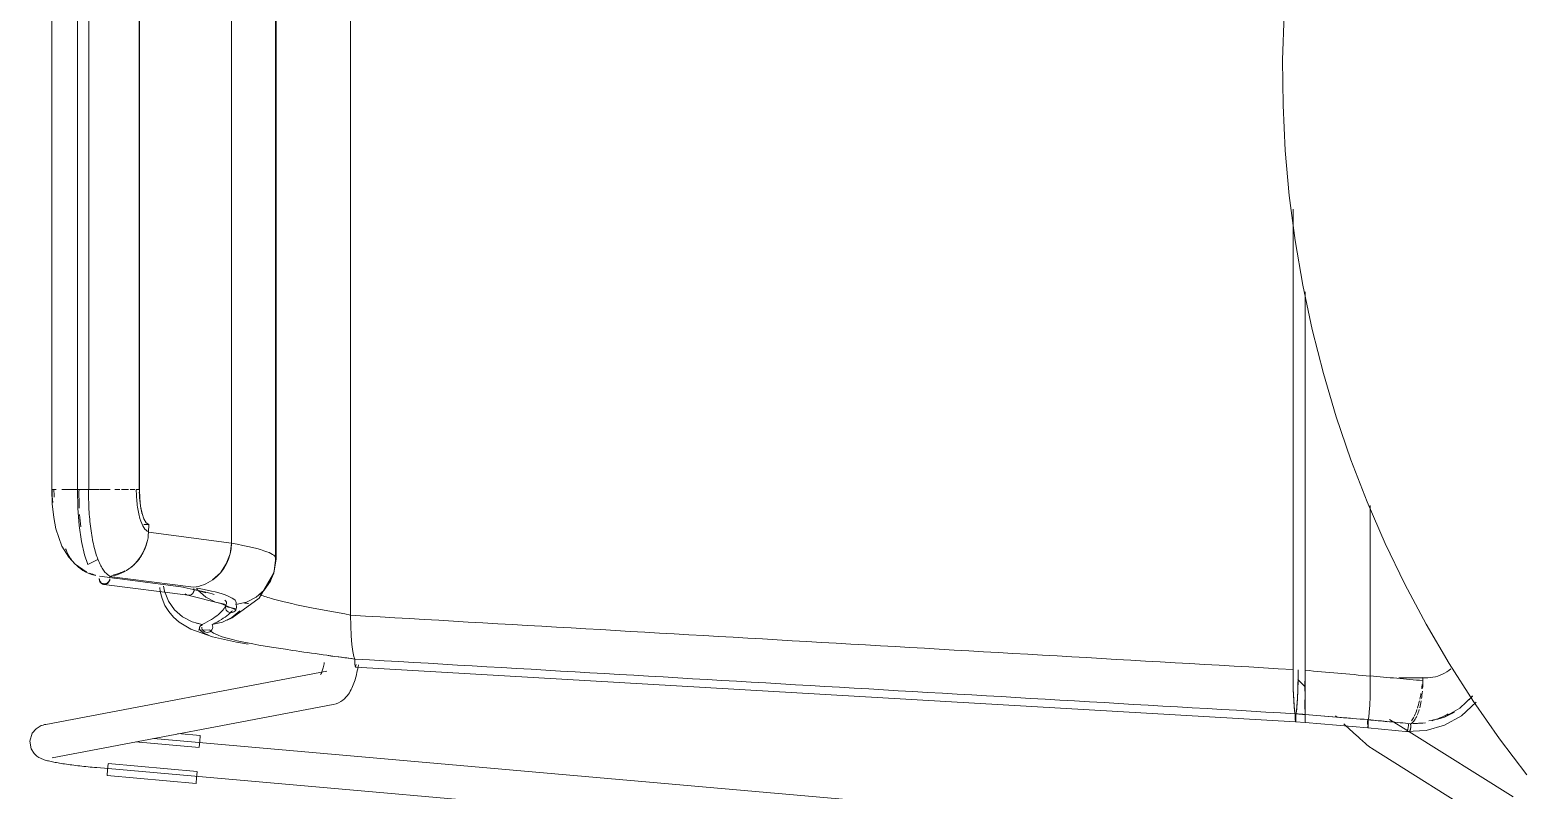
# Model space of a CAD drawing. Header units: millimetres. Extents: x 155927 to 326028, y -36033 to 97293.
# Drawn here: x 227216 to 227744, y 23552 to 23820 of the extents above; entities that cross this region are included whole.
import ezdxf

# ---------------------------------------------------------------- set-up
doc = ezdxf.new("R2010")
doc.units = ezdxf.units.MM
doc.header["$MEASUREMENT"] = 0
doc.layers.add('I-FURN', color=8, linetype='CONTINUOUS', lineweight=9)

msp = doc.modelspace()

# ---------------------------------------------------------------- linework, layer by layer
at = {"layer": 'I-FURN'}
for p, q in [((227329.23, 23996.99), (227329.23, 23613.59)), ((227329.23, 23613.59), (227329.23, 23996.99)), ((227302.72, 23977.68), (227302.72, 23632.9)), ((227302.72, 23632.9), (227302.72, 23977.68)), ((227287.13, 23971.65), (227287.13, 23638.93)), ((227287.13, 23638.93), (227287.13, 23971.65)), ((227223.76, 23952.71), (227223.76, 23657.86)), ((227232.8, 23952.71), (227232.8, 23657.86)), ((227236.76, 23657.86), (227236.76, 23952.71)), ((227254.6, 23952.71), (227254.6, 23657.86)), ((227254.66, 23657.86), (227254.66, 23952.72)), ((227302.88, 23633.43), (227302.88, 23938.23)), ((227658.78, 23825.6), (227658.29, 23809.61)), ((227658.29, 23809.61), (227658.43, 23793.61)), ((227658.43, 23793.61), (227659.22, 23777.63)), ((227659.22, 23777.63), (227660.65, 23761.69)), ((227660.65, 23761.69), (227662.71, 23745.83)), ((227661.96, 23756.93), (227661.96, 23594.34)), ((227661.96, 23594.34), (227661.96, 23756.93)), ((227662.71, 23745.83), (227665.4, 23730.06)), ((227665.4, 23730.06), (227668.72, 23714.41)), ((227666.28, 23727.71), (227666.28, 23594.07)), ((227666.28, 23594.07), (227666.28, 23727.71)), ((227668.72, 23714.41), (227672.67, 23698.9)), ((227672.67, 23698.9), (227677.23, 23683.57)), ((227677.23, 23683.57), (227682.4, 23668.43)), ((227682.4, 23668.43), (227688.18, 23653.51)), ((227223.76, 23657.86), (227223.93, 23657.86)), ((227223.76, 23657.86), (227223.87, 23652.83)), ((227225.25, 23657.86), (227223.78, 23657.86)), ((227229.86, 23657.86), (227227.28, 23657.86)), ((227230.01, 23657.86), (227233.04, 23657.86)), ((227233.04, 23657.86), (227230.03, 23657.86)), ((227236.65, 23657.86), (227232.8, 23657.86)), ((227232.8, 23657.86), (227232.89, 23651.32)), ((227232.8, 23657.86), (227232.87, 23657.86)), ((227232.87, 23657.86), (227233.06, 23657.86)), ((227233.06, 23657.86), (227233.37, 23657.86)), ((227233.37, 23657.86), (227233.76, 23657.86)), ((227233.76, 23657.86), (227234.21, 23657.86)), ((227234.21, 23657.86), (227234.7, 23657.86)), ((227234.7, 23657.86), (227235.2, 23657.86)), ((227235.2, 23657.86), (227235.67, 23657.86)), ((227235.67, 23657.86), (227236.09, 23657.86)), ((227236.09, 23657.86), (227236.42, 23657.86)), ((227236.42, 23657.86), (227236.65, 23657.86)), ((227236.73, 23657.86), (227240.54, 23657.86)), ((227240.54, 23657.86), (227236.73, 23657.86)), ((227244.29, 23657.86), (227240.74, 23657.86)), ((227247.76, 23657.86), (227245.92, 23657.86)), ((227250.75, 23657.86), (227248.28, 23657.86)), ((227253.07, 23657.86), (227251.33, 23657.86)), ((227254.77, 23654.83), (227254.66, 23657.86)), ((227223.87, 23652.83), (227224.38, 23648.01)), ((227232.89, 23651.32), (227233.38, 23645.2)), ((227255.09, 23651.98), (227254.77, 23654.83)), ((227255.6, 23649.48), (227255.09, 23651.98)), ((227688.18, 23653.51), (227694.54, 23638.83)), ((227689.24, 23592.13), (227689.24, 23652.25)), ((227689.24, 23652.25), (227689.24, 23592.13)), ((227224.38, 23648.01), (227225.17, 23643.98)), ((227256.27, 23647.5), (227255.6, 23649.48)), ((227257.06, 23646.15), (227256.27, 23647.5)), ((227257.92, 23645.51), (227257.06, 23646.15)), ((227225.17, 23643.98), (227227.29, 23637.93)), ((227233.38, 23645.2), (227234.22, 23639.58)), ((227256.25, 23645.51), (227257.92, 23645.51)), ((227257.85, 23642.79), (227257.92, 23645.51)), ((227287.13, 23638.93), (227257.85, 23642.79)), ((227227.29, 23637.93), (227229.69, 23634.05)), ((227234.22, 23639.58), (227235.32, 23634.89)), ((227286.65, 23635.16), (227287.13, 23638.93)), ((227694.54, 23638.83), (227701.49, 23624.42)), ((227229.69, 23634.05), (227231.98, 23631.57)), ((227231.98, 23631.57), (227235.88, 23628.89)), ((227235.32, 23634.89), (227236.48, 23631.43)), ((227236.48, 23631.43), (227240.02, 23633.19)), ((227283.25, 23628.5), (227285.33, 23631.62)), ((227285.33, 23631.62), (227286.65, 23635.16)), ((227302.88, 23633.44), (227302.08, 23628.4)), ((227302.72, 23632.9), (227302.25, 23629.11)), ((227302.25, 23629.11), (227302.72, 23632.9)), ((227235.88, 23628.89), (227236.07, 23628.79)), ((227240.51, 23627.25), (227270.2, 23623.41)), ((227244.04, 23626.79), (227246.48, 23626.48)), ((227244.05, 23627.23), (227273.75, 23623.39)), ((227280.51, 23626.02), (227283.25, 23628.5)), ((227302.01, 23628.25), (227296.9, 23619.59)), ((227300.88, 23625.54), (227298.71, 23622.4)), ((227298.72, 23622.4), (227300.89, 23625.54)), ((227302.08, 23628.4), (227300.71, 23625.22)), ((227302.25, 23629.11), (227300.88, 23625.54)), ((227300.89, 23625.54), (227302.25, 23629.11)), ((227242.07, 23624.41), (227271.84, 23620.56)), ((227261.84, 23623.29), (227261.99, 23621.87)), ((227261.99, 23621.87), (227262.65, 23619.36)), ((227263.51, 23622.01), (227263.14, 23623.76)), ((227263.14, 23623.75), (227263.51, 23622.01)), ((227263.51, 23622.01), (227264.91, 23618.5)), ((227275.71, 23622.15), (227269.42, 23623.53)), ((227270.78, 23621.09), (227271.17, 23620.8)), ((227271.17, 23620.8), (227271.61, 23620.61)), ((227271.61, 23620.61), (227272.08, 23620.54)), ((227271.76, 23620.57), (227283.38, 23617.6)), ((227272.08, 23620.54), (227272.54, 23620.61)), ((227272.54, 23620.61), (227272.99, 23620.8)), ((227272.99, 23620.8), (227273.37, 23621.09)), ((227273.37, 23621.09), (227273.67, 23621.48)), ((227273.67, 23621.48), (227273.86, 23621.93)), ((227273.75, 23623.39), (227274.86, 23623.56)), ((227273.86, 23621.93), (227273.94, 23622.42)), ((227273.94, 23622.42), (227273.9, 23622.92)), ((227274.78, 23622.94), (227275.24, 23622.4)), ((227275.24, 23622.4), (227278.12, 23619.89)), ((227278.15, 23621.4), (227275.71, 23622.15)), ((227278.12, 23619.89), (227281.51, 23618.14)), ((227296.9, 23619.59), (227287.36, 23612.61)), ((227295.84, 23619.9), (227292.45, 23618.14)), ((227292.45, 23618.14), (227295.84, 23619.89)), ((227298.71, 23622.4), (227295.84, 23619.9)), ((227295.84, 23619.89), (227298.72, 23622.4)), ((227701.49, 23624.42), (227709.01, 23610.3)), ((227262.65, 23619.36), (227263.68, 23616.99)), ((227263.68, 23616.99), (227265.06, 23614.8)), ((227264.91, 23618.5), (227267.08, 23615.41)), ((227265.06, 23614.8), (227266.74, 23612.82)), ((227267.08, 23615.41), (227269.91, 23612.93)), ((227281.51, 23618.14), (227285.23, 23617.25)), ((227283.38, 23617.6), (227288.7, 23615.43)), ((227284.94, 23616.57), (227288.83, 23615.73)), ((227285.03, 23616.28), (227285.07, 23616.78)), ((227285.06, 23616.77), (227285.03, 23616.28)), ((227285.11, 23615.79), (227285.03, 23616.28)), ((227285.03, 23616.28), (227285.11, 23615.79)), ((227285.23, 23617.25), (227285.06, 23616.77)), ((227285.07, 23616.78), (227285.23, 23617.25)), ((227285.31, 23615.34), (227285.11, 23615.79)), ((227285.11, 23615.79), (227285.31, 23615.33)), ((227285.63, 23614.96), (227285.31, 23615.34)), ((227285.31, 23615.33), (227285.63, 23614.95)), ((227286.03, 23614.66), (227285.63, 23614.96)), ((227285.63, 23614.95), (227286.03, 23614.66)), ((227286.49, 23614.47), (227286.03, 23614.66)), ((227286.03, 23614.66), (227286.49, 23614.47)), ((227286.98, 23614.41), (227286.49, 23614.47)), ((227286.49, 23614.47), (227286.98, 23614.4)), ((227287.47, 23614.47), (227286.98, 23614.41)), ((227286.98, 23614.4), (227287.47, 23614.47)), ((227290.12, 23615.06), (227287.28, 23612.67)), ((227287.28, 23612.66), (227290.12, 23615.06)), ((227287.93, 23614.66), (227287.47, 23614.47)), ((227287.47, 23614.47), (227287.93, 23614.66)), ((227288.33, 23614.96), (227287.93, 23614.66)), ((227287.93, 23614.66), (227288.33, 23614.95)), ((227288.65, 23615.34), (227288.33, 23614.96)), ((227288.33, 23614.95), (227288.65, 23615.33)), ((227288.85, 23615.79), (227288.65, 23615.34)), ((227288.65, 23615.33), (227288.85, 23615.79)), ((227288.73, 23617.25), (227292.45, 23618.14)), ((227288.73, 23617.25), (227288.89, 23616.78)), ((227288.9, 23616.77), (227288.73, 23617.25)), ((227288.93, 23616.28), (227288.85, 23615.79)), ((227288.85, 23615.79), (227288.93, 23616.28)), ((227288.89, 23616.78), (227288.93, 23616.28)), ((227288.93, 23616.28), (227288.9, 23616.77)), ((227266.74, 23612.82), (227268.7, 23611.08)), ((227268.7, 23611.08), (227272.82, 23608.58)), ((227269.91, 23612.93), (227273.23, 23611.19)), ((227273.23, 23611.19), (227276.86, 23610.29)), ((227276.86, 23610.29), (227274.81, 23610.69)), ((227275.93, 23609.38), (227275.61, 23608.21)), ((227276.73, 23608.83), (227276.65, 23609.32)), ((227276.65, 23609.32), (227276.72, 23608.82)), ((227276.69, 23609.82), (227276.86, 23610.29)), ((227276.86, 23610.29), (227276.69, 23609.82)), ((227283.96, 23611.03), (227280.34, 23610.24)), ((227280.34, 23610.24), (227283.96, 23611.02)), ((227280.34, 23610.24), (227280.49, 23609.76)), ((227280.5, 23609.76), (227280.34, 23610.24)), ((227280.52, 23609.26), (227280.43, 23608.77)), ((227280.43, 23608.77), (227280.53, 23609.26)), ((227280.49, 23609.76), (227280.52, 23609.26)), ((227280.53, 23609.26), (227280.5, 23609.76)), ((227287.28, 23612.67), (227283.96, 23611.03)), ((227283.96, 23611.02), (227287.28, 23612.66)), ((227287.36, 23612.61), (227285.61, 23611.72)), ((227329.23, 23613.59), (227329.28, 23609.82)), ((227329.28, 23609.82), (227329.23, 23613.51)), ((227329.28, 23609.82), (227329.44, 23606.29)), ((227329.44, 23606.28), (227329.29, 23609.76)), ((227709.01, 23610.3), (227717.09, 23596.49)), ((227272.82, 23608.58), (227280.44, 23605.91)), ((227275.61, 23608.21), (227279.46, 23608.41)), ((227276.72, 23608.82), (227276.92, 23608.37)), ((227276.92, 23608.37), (227276.73, 23608.83)), ((227277.23, 23607.98), (227276.92, 23608.37)), ((227276.92, 23608.37), (227277.23, 23607.98)), ((227277.62, 23607.68), (227277.23, 23607.98)), ((227277.23, 23607.98), (227277.62, 23607.68)), ((227278.08, 23607.49), (227277.62, 23607.68)), ((227277.62, 23607.68), (227278.08, 23607.48)), ((227278.56, 23607.41), (227278.08, 23607.49)), ((227278.08, 23607.48), (227278.56, 23607.41)), ((227279.05, 23607.47), (227278.56, 23607.41)), ((227278.56, 23607.41), (227279.05, 23607.47)), ((227279.51, 23607.66), (227279.05, 23607.47)), ((227279.05, 23607.47), (227279.51, 23607.65)), ((227279.91, 23607.94), (227279.51, 23607.66)), ((227279.51, 23607.65), (227279.91, 23607.94)), ((227280.23, 23608.32), (227279.91, 23607.94)), ((227279.91, 23607.94), (227280.23, 23608.32)), ((227280.43, 23608.77), (227280.23, 23608.32)), ((227280.23, 23608.32), (227280.43, 23608.77)), ((227280.44, 23605.91), (227288.96, 23604.02)), ((227288.96, 23604.02), (227293.03, 23603.28)), ((227329.44, 23606.29), (227329.68, 23603.18)), ((227329.68, 23603.18), (227329.44, 23606.24)), ((227329.68, 23603.18), (227329.99, 23600.69)), ((227329.99, 23600.69), (227329.68, 23603.15)), ((227329.99, 23600.69), (227330.35, 23598.94)), ((227330.36, 23598.94), (227329.99, 23600.68)), ((227330.35, 23598.94), (227330.75, 23598.04)), ((227330.75, 23598.04), (227330.36, 23598.94)), ((227320.86, 23593.77), (227221.57, 23574.96)), ((227318.81, 23592.89), (227318.9, 23593.08)), ((227318.9, 23593.08), (227319, 23593.31)), ((227319, 23593.31), (227319.1, 23593.58)), ((227319.1, 23593.58), (227319.2, 23593.89)), ((227319.2, 23593.89), (227319.31, 23594.22)), ((227319.31, 23594.22), (227319.42, 23594.59)), ((227319.42, 23594.59), (227319.53, 23594.98)), ((227319.53, 23594.98), (227319.63, 23595.4)), ((227319.63, 23595.4), (227319.74, 23595.85)), ((227319.74, 23595.85), (227319.84, 23596.32)), ((227319.84, 23596.32), (227319.93, 23596.81)), ((227330.74, 23597.57), (227330.73, 23597.07)), ((227330.73, 23597.07), (227330.74, 23597.57)), ((227330.73, 23597.07), (227330.74, 23596.58)), ((227330.74, 23596.58), (227330.73, 23597.07)), ((227330.75, 23598.04), (227330.74, 23597.57)), ((227330.74, 23597.57), (227330.75, 23598.04)), ((227330.74, 23596.58), (227330.76, 23596.12)), ((227330.76, 23596.12), (227330.74, 23596.58)), ((227330.76, 23596.12), (227330.8, 23595.74)), ((227330.8, 23595.73), (227330.76, 23596.12)), ((227330.8, 23595.74), (227330.84, 23595.44)), ((227330.84, 23595.44), (227330.8, 23595.73)), ((227330.94, 23595.18), (227331, 23595.24)), ((227331, 23595.23), (227330.94, 23595.17)), ((227662.85, 23575.88), (227330.94, 23595.17)), ((227331.05, 23595.42), (227331.09, 23595.71)), ((227331.09, 23595.71), (227331.05, 23595.42)), ((227331.09, 23595.71), (227331.13, 23596.09)), ((227331.13, 23596.09), (227331.09, 23595.71)), ((227331.3, 23592.58), (227331.45, 23593.23)), ((227331.45, 23593.23), (227331.59, 23593.9)), ((227331.59, 23593.9), (227331.73, 23594.58)), ((227331.73, 23594.58), (227331.85, 23595.28)), ((227331.85, 23595.28), (227331.97, 23595.98)), ((227661.96, 23594.34), (227661.99, 23590.55)), ((227663.72, 23590.55), (227663.75, 23594.23)), ((227666.28, 23594.07), (227666.27, 23590.29)), ((227666.27, 23590.29), (227666.28, 23594.07)), ((227717.09, 23596.49), (227725.71, 23583.01)), ((227318.63, 23592.55), (227318.65, 23592.58)), ((227318.65, 23592.58), (227318.69, 23592.65)), ((227318.69, 23592.65), (227318.74, 23592.74)), ((227318.74, 23592.74), (227318.81, 23592.89)), ((227329.67, 23587.78), (227329.92, 23588.34)), ((227329.92, 23588.34), (227330.16, 23588.91)), ((227330.16, 23588.91), (227330.38, 23589.49)), ((227330.38, 23589.49), (227330.58, 23590.08)), ((227330.58, 23590.08), (227330.78, 23590.69)), ((227330.78, 23590.69), (227330.96, 23591.31)), ((227330.96, 23591.31), (227331.13, 23591.94)), ((227331.13, 23591.94), (227331.3, 23592.58)), ((227661.99, 23590.55), (227662.06, 23586.99)), ((227663.6, 23590.85), (227666.27, 23588.28)), ((227663.64, 23586.99), (227663.72, 23590.55)), ((227666.16, 23586.73), (227666.15, 23590.28)), ((227666.15, 23590.28), (227666.16, 23586.72)), ((227666.27, 23590.29), (227666.27, 23586.72)), ((227666.27, 23586.72), (227666.27, 23590.29)), ((227689.21, 23588.27), (227689.14, 23584.83)), ((227689.14, 23584.84), (227689.22, 23588.27)), ((227689.22, 23588.37), (227689.24, 23592.13)), ((227689.24, 23592.01), (227689.22, 23588.37)), ((227699.28, 23591.42), (227709.04, 23591.42)), ((227707.79, 23591.48), (227707.79, 23590.43)), ((227324.08, 23582.24), (227324.98, 23582.6)), ((227324.98, 23582.6), (227325.77, 23583.04)), ((227325.77, 23583.04), (227326.46, 23583.52)), ((227326.46, 23583.52), (227327.05, 23584.03)), ((227327.05, 23584.03), (227327.57, 23584.56)), ((227327.57, 23584.56), (227328.03, 23585.08)), ((227328.03, 23585.08), (227328.43, 23585.62)), ((227328.43, 23585.62), (227328.79, 23586.15)), ((227328.79, 23586.15), (227329.11, 23586.69)), ((227329.11, 23586.69), (227329.4, 23587.23)), ((227329.4, 23587.23), (227329.67, 23587.78)), ((227662.06, 23586.99), (227662.19, 23583.86)), ((227662.19, 23583.86), (227662.35, 23581.36)), ((227663.35, 23581.38), (227663.52, 23583.88)), ((227663.52, 23583.88), (227663.64, 23586.99)), ((227666.18, 23581.1), (227666.16, 23583.6)), ((227666.16, 23583.6), (227666.18, 23581.1)), ((227666.26, 23583.58), (227666.25, 23581.09)), ((227666.25, 23581.08), (227666.26, 23583.58)), ((227666.27, 23586.72), (227666.26, 23583.59)), ((227666.26, 23583.58), (227666.27, 23586.72)), ((227689.03, 23581.74), (227689.14, 23584.84)), ((227689.14, 23584.77), (227689.03, 23581.73)), ((227720.87, 23580.71), (227725.34, 23584.98)), ((227721.45, 23578.03), (227726.6, 23582.78)), ((227725.71, 23583.01), (227734.86, 23569.89)), ((227223.81, 23563.17), (227323.1, 23581.98)), ((227323.1, 23581.98), (227324.08, 23582.24)), ((227662.35, 23581.36), (227662.54, 23579.61)), ((227662.54, 23579.61), (227662.75, 23578.72)), ((227662.75, 23578.72), (227662.74, 23578.25)), ((227662.74, 23578.25), (227662.74, 23577.75)), ((227662.74, 23577.75), (227662.75, 23577.26)), ((227662.75, 23577.26), (227662.76, 23576.81)), ((227662.95, 23578.73), (227663.16, 23579.63)), ((227662.96, 23578.26), (227662.95, 23578.73)), ((227662.95, 23576.82), (227662.96, 23577.27)), ((227662.96, 23577.76), (227662.96, 23578.26)), ((227662.96, 23577.27), (227662.96, 23577.76)), ((227663.16, 23579.63), (227663.35, 23581.38)), ((227666.19, 23579.35), (227666.18, 23581.1)), ((227666.18, 23581.1), (227666.19, 23579.35)), ((227666.2, 23577.99), (227666.2, 23578.46)), ((227666.2, 23578.45), (227666.2, 23577.98)), ((227666.2, 23577.49), (227666.2, 23577.99)), ((227666.2, 23577.98), (227666.2, 23577.49)), ((227666.2, 23577), (227666.2, 23577.49)), ((227666.2, 23577.49), (227666.2, 23577)), ((227666.23, 23579.34), (227666.22, 23578.45)), ((227666.22, 23578.45), (227666.23, 23579.33)), ((227666.22, 23578.45), (227666.22, 23577.98)), ((227666.22, 23577.98), (227666.22, 23578.45)), ((227666.22, 23577.98), (227666.22, 23577.48)), ((227666.22, 23577.48), (227666.22, 23577.98)), ((227666.22, 23577.48), (227666.22, 23576.99)), ((227666.22, 23576.99), (227666.22, 23577.48)), ((227666.25, 23581.08), (227666.23, 23579.34)), ((227666.23, 23579.33), (227666.25, 23581.08)), ((227677.46, 23577.51), (227676.95, 23578)), ((227688.7, 23577.52), (227688.5, 23576.64)), ((227688.51, 23576.63), (227688.7, 23577.52)), ((227688.7, 23577.52), (227688.88, 23579.26)), ((227688.88, 23579.24), (227688.7, 23577.52)), ((227688.88, 23579.26), (227689.03, 23581.74)), ((227689.03, 23581.7), (227688.88, 23579.26)), ((227715.04, 23577.35), (227720.87, 23580.71)), ((227715.44, 23574.64), (227721.45, 23578.03)), ((227216.81, 23571.82), (227218.14, 23573.4)), ((227218.14, 23573.4), (227219.22, 23574.14)), ((227219.22, 23574.14), (227220.02, 23574.52)), ((227220.02, 23574.52), (227220.64, 23574.73)), ((227220.64, 23574.73), (227221.16, 23574.87)), ((227221.16, 23574.87), (227221.57, 23574.96)), ((227662.76, 23576.81), (227662.78, 23576.43)), ((227662.78, 23576.43), (227662.8, 23576.14)), ((227662.8, 23576.14), (227662.83, 23575.95)), ((227662.83, 23575.95), (227662.85, 23575.88)), ((227662.85, 23575.88), (227662.88, 23575.95)), ((227662.85, 23575.88), (227666.21, 23575.61)), ((227662.88, 23575.95), (227662.91, 23576.14)), ((227662.91, 23576.14), (227662.93, 23576.44)), ((227662.93, 23576.44), (227662.95, 23576.82)), ((227666.2, 23576.55), (227666.2, 23577)), ((227666.2, 23577), (227666.2, 23576.54)), ((227666.2, 23576.54), (227666.21, 23576.16)), ((227666.21, 23576.16), (227666.2, 23576.55)), ((227666.21, 23575.87), (227666.21, 23576.16)), ((227666.21, 23576.16), (227666.21, 23575.87)), ((227666.22, 23575.87), (227666.21, 23575.68)), ((227666.21, 23575.68), (227666.21, 23575.87)), ((227666.21, 23575.87), (227666.21, 23575.68)), ((227666.21, 23575.67), (227666.22, 23575.86)), ((227666.21, 23575.68), (227666.21, 23575.61)), ((227666.21, 23575.61), (227666.21, 23575.68)), ((227666.21, 23575.68), (227666.21, 23575.61)), ((227666.21, 23575.61), (227666.21, 23575.67)), ((227688.41, 23573.78), (227666.21, 23575.61)), ((227666.22, 23576.99), (227666.22, 23576.54)), ((227666.22, 23576.54), (227666.22, 23576.99)), ((227666.22, 23576.54), (227666.22, 23576.16)), ((227666.22, 23576.16), (227666.22, 23576.54)), ((227666.22, 23576.16), (227666.22, 23575.87)), ((227666.22, 23575.86), (227666.22, 23576.16)), ((227680.42, 23574.7), (227679.94, 23575.15)), ((227680.9, 23574.25), (227680.42, 23574.7)), ((227681.37, 23573.81), (227680.9, 23574.25)), ((227681.83, 23573.38), (227681.37, 23573.81)), ((227682.29, 23572.96), (227681.83, 23573.38)), ((227682.73, 23572.54), (227682.29, 23572.96)), ((227683.17, 23572.14), (227682.73, 23572.54)), ((227683.59, 23571.75), (227683.17, 23572.14)), ((227688.32, 23576.62), (227688.31, 23576.15)), ((227688.31, 23576.15), (227688.32, 23576.62)), ((227688.31, 23576.15), (227688.31, 23575.65)), ((227688.31, 23575.65), (227688.31, 23576.15)), ((227688.31, 23575.65), (227688.31, 23575.16)), ((227688.31, 23575.16), (227688.31, 23575.65)), ((227688.31, 23575.16), (227688.32, 23574.71)), ((227688.32, 23574.71), (227688.31, 23575.16)), ((227688.34, 23574.33), (227688.36, 23574.03)), ((227688.36, 23574.04), (227688.34, 23574.33)), ((227688.39, 23573.85), (227688.36, 23574.04)), ((227688.36, 23574.03), (227688.39, 23573.85)), ((227688.39, 23573.85), (227688.41, 23573.78)), ((227688.41, 23573.78), (227688.39, 23573.85)), ((227688.44, 23573.85), (227688.41, 23573.78)), ((227688.41, 23573.78), (227688.44, 23573.85)), ((227702.9, 23572.36), (227688.41, 23573.78)), ((227688.44, 23573.85), (227688.46, 23574.04)), ((227688.48, 23574.34), (227688.46, 23574.04)), ((227688.46, 23574.04), (227688.48, 23574.33)), ((227688.48, 23574.33), (227688.5, 23574.72)), ((227688.5, 23574.72), (227688.48, 23574.34)), ((227688.5, 23576.64), (227688.51, 23576.17)), ((227688.51, 23575.18), (227688.5, 23574.72)), ((227688.5, 23574.72), (227688.51, 23575.17)), ((227688.51, 23576.16), (227688.51, 23576.63)), ((227688.51, 23576.17), (227688.52, 23575.67)), ((227688.52, 23575.66), (227688.51, 23576.16)), ((227688.52, 23575.67), (227688.51, 23575.18)), ((227688.51, 23575.17), (227688.52, 23575.66)), ((227702.53, 23572.64), (227696.05, 23576.7)), ((227702.01, 23572.48), (227708.92, 23572.77)), ((227739.64, 23549.4), (227702.87, 23572.43)), ((227708.92, 23572.77), (227715.44, 23574.64)), ((227216.81, 23571.82), (227215.98, 23569.07)), ((227215.98, 23569.07), (227216.46, 23566.31)), ((227253.31, 23568.77), (227275.79, 23566.79)), ((227684.03, 23532.69), (227259.68, 23569.97)), ((227276.16, 23571.02), (227268.26, 23571.72)), ((227275.98, 23568.98), (227275.8, 23566.92)), ((227276.16, 23571.02), (227275.98, 23568.98)), ((227684.01, 23571.37), (227683.59, 23571.75)), ((227684.41, 23571), (227684.01, 23571.37)), ((227684.8, 23570.64), (227684.41, 23571)), ((227685.18, 23570.3), (227684.8, 23570.64)), ((227685.54, 23569.97), (227685.18, 23570.3)), ((227685.89, 23569.65), (227685.54, 23569.97)), ((227686.23, 23569.35), (227685.89, 23569.65)), ((227686.55, 23569.07), (227686.23, 23569.35)), ((227686.86, 23568.79), (227686.55, 23569.07)), ((227687.15, 23568.54), (227686.86, 23568.79)), ((227687.43, 23568.29), (227687.15, 23568.54)), ((227687.7, 23568.06), (227687.43, 23568.29)), ((227687.95, 23567.85), (227687.7, 23568.06)), ((227688.19, 23567.65), (227687.95, 23567.85)), ((227688.42, 23567.46), (227688.19, 23567.65)), ((227688.65, 23567.28), (227688.42, 23567.46)), ((227688.87, 23567.1), (227688.65, 23567.28)), ((227689.1, 23566.93), (227688.87, 23567.1)), ((227689.35, 23566.75), (227689.1, 23566.93)), ((227689.68, 23566.53), (227689.35, 23566.75)), ((227734.86, 23569.89), (227744.54, 23557.14)), ((227216.46, 23566.31), (227217.5, 23564.66)), ((227217.5, 23564.66), (227218.41, 23563.8)), ((227218.41, 23563.8), (227219.11, 23563.32)), ((227219.11, 23563.32), (227219.68, 23563.02)), ((227219.68, 23563.02), (227220.15, 23562.8)), ((227220.15, 23562.8), (227220.58, 23562.63)), ((227220.58, 23562.63), (227220.98, 23562.49)), ((227220.98, 23562.49), (227221.38, 23562.37)), ((227221.38, 23562.37), (227221.77, 23562.25)), ((227221.77, 23562.25), (227222.18, 23562.14)), ((227222.18, 23562.14), (227222.59, 23562.04)), ((227222.59, 23562.04), (227223.02, 23561.94)), ((227223.02, 23561.94), (227223.46, 23561.84)), ((227223.46, 23561.84), (227223.92, 23561.74)), ((227223.92, 23561.74), (227224.4, 23561.65)), ((227224.4, 23561.65), (227224.89, 23561.55)), ((227224.89, 23561.55), (227225.41, 23561.46)), ((227225.41, 23561.46), (227225.94, 23561.37)), ((227689.68, 23566.53), (227733.26, 23539.23)), ((227225.94, 23561.37), (227226.49, 23561.27)), ((227226.49, 23561.27), (227227.06, 23561.18)), ((227227.06, 23561.18), (227227.65, 23561.09)), ((227227.65, 23561.09), (227228.25, 23561)), ((227228.25, 23561), (227228.87, 23560.91)), ((227228.87, 23560.91), (227229.5, 23560.82)), ((227229.5, 23560.82), (227230.15, 23560.73)), ((227230.15, 23560.73), (227230.81, 23560.64)), ((227230.81, 23560.64), (227231.49, 23560.55)), ((227231.49, 23560.55), (227232.18, 23560.47)), ((227232.18, 23560.47), (227232.88, 23560.38)), ((227232.88, 23560.38), (227233.59, 23560.3)), ((227233.59, 23560.3), (227234.3, 23560.22)), ((227234.3, 23560.22), (227235.03, 23560.14)), ((227235.03, 23560.14), (227235.76, 23560.06)), ((227235.76, 23560.06), (227236.5, 23559.99)), ((227236.5, 23559.99), (227237.25, 23559.91)), ((227237.25, 23559.91), (227237.99, 23559.84)), ((227237.99, 23559.84), (227238.75, 23559.77)), ((227238.75, 23559.77), (227239.5, 23559.7)), ((227239.5, 23559.7), (227239.66, 23559.69)), ((227239.66, 23559.69), (227682.98, 23520.74)), ((227243.26, 23556.87), (227243.44, 23558.92)), ((227274.67, 23554.11), (227243.26, 23556.87)), ((227243.44, 23558.92), (227243.62, 23560.98)), ((227275.04, 23558.34), (227243.63, 23561.1)), ((227274.85, 23556.16), (227274.67, 23554.11)), ((227275.03, 23558.22), (227274.85, 23556.16))]:
    msp.add_line(p, q, dxfattribs=at)
for centre, major_axis, ratio, start_param, end_param in [((227228.04, 23657.86), (0, -12.4), 0.287441, 4.712389, 4.932602), ((227239.51, 23657.86), (-15.75, 0), 0.000004, 2.669107, 2.851347), ((227272.06, 23639.06), (0, 15.78), 0.955139, 3.737469, 4.704147), ((227272.06, 23639.06), (0, 15.78), 0.955139, 3.495799, 3.737346), ((227272.07, 23622.51), (0, 1.96), 0.955139, 2.379629, 4.923331), ((227272.06, 23639.06), (0, 15.78), 0.955139, 3.254129, 3.495629)]:
    msp.add_ellipse(centre, major_axis=major_axis, ratio=ratio, start_param=start_param, end_param=end_param, dxfattribs=at)
for points in [[(227224.04, 23653.26), (227223.91, 23654.73), (227223.84, 23656.28), (227223.85, 23657.86)], [(227233.43, 23651.26), (227233.32, 23653.44), (227233.29, 23655.64), (227233.33, 23657.86)], [(227257.84, 23643.04), (227257.28, 23643.17), (227256.18, 23644.11), (227254.78, 23647.44), (227253.82, 23652.23), (227253.56, 23655.97), (227253.53, 23657.86)], [(227254.61, 23657.02), (227254.66, 23654.25), (227255.02, 23651.7), (227255.55, 23649.48)], [(227234.01, 23644.71), (227233.83, 23646.12), (227233.66, 23647.57), (227233.55, 23649.05)], [(227244.05, 23627.23), (227245.29, 23627.38), (227247.67, 23627.96), (227251.01, 23629.72), (227253.84, 23632.25), (227256.04, 23635.4), (227257.45, 23639), (227257.81, 23641.5), (227257.85, 23642.79)], [(227244.06, 23627.43), (227243.33, 23627.79), (227241.92, 23629.1), (227240.66, 23631.56), (227240.09, 23633.02)], [(227302.72, 23632.9), (227302.82, 23633.08), (227302.87, 23633.26), (227302.88, 23633.43)], [(227239.17, 23627.7), (227238.49, 23627.85), (227237.82, 23628.06), (227237.16, 23628.31)], [(227249.56, 23629.21), (227248.3, 23628.52), (227246.94, 23628.11), (227245.55, 23627.78)], [(227281.07, 23620.78), (227279.18, 23621.44), (227276.37, 23622.1), (227273.33, 23622.76)], [(227285.23, 23617.25), (227285.52, 23617.79), (227285.38, 23618.34), (227284.81, 23618.88)], [(227293.2, 23617.64), (227292.73, 23617.69), (227292.26, 23617.75), (227291.8, 23617.8)], [(227495.47, 23603.92), (227440.01, 23607.12), (227384.59, 23610.32), (227329.23, 23613.51)], [(227661.96, 23594.34), (227606.43, 23597.53), (227550.9, 23600.73), (227495.47, 23603.92)], [(227330.74, 23598.05), (227327.62, 23598.45), (227324.46, 23598.85), (227321.34, 23599.24)], [(227330.75, 23598.04), (227385.99, 23594.82), (227496.59, 23588.38), (227607.35, 23581.94), (227662.75, 23578.72)], [(227677.77, 23593.04), (227673.94, 23593.39), (227670.11, 23593.73), (227666.28, 23594.07)], [(227689.24, 23592.01), (227685.42, 23592.35), (227681.6, 23592.7), (227677.77, 23593.04)], [(227707.79, 23590.43), (227704.77, 23590.69), (227698.63, 23591.23), (227692.38, 23591.82), (227689.24, 23592.13)], [(227707.38, 23587.59), (227707.44, 23588.06), (227707.5, 23588.54), (227707.55, 23589.02)], [(227707.79, 23590.43), (227707.79, 23589.48), (227707.75, 23588.56), (227707.7, 23587.65)], [(227709.31, 23591.43), (227708.81, 23591.42), (227708.3, 23591.43), (227707.79, 23591.48)], [(227705.88, 23580.65), (227706.13, 23581.45), (227706.36, 23582.33), (227706.58, 23583.25)], [(227707.19, 23583.23), (227707.05, 23582.39), (227706.88, 23581.58), (227706.7, 23580.84)], [(227706.73, 23583.91), (227706.87, 23584.55), (227707.01, 23585.22), (227707.13, 23585.9)], [(227707.63, 23586.72), (227707.55, 23585.81), (227707.45, 23584.93), (227707.33, 23584.08)], [(227725.32, 23585.03), (227724.93, 23584.57), (227724.54, 23584.11), (227724.14, 23583.65)], [(227666.22, 23578.45), (227665.64, 23578.49), (227664.49, 23578.58), (227663.33, 23578.67), (227662.75, 23578.72)], [(227662.95, 23578.73), (227662.97, 23578.13), (227662.97, 23576.62), (227662.89, 23575.88), (227662.85, 23575.88)], [(227666.2, 23578.46), (227665.66, 23578.5), (227664.58, 23578.59), (227663.49, 23578.68), (227662.95, 23578.73)], [(227666.22, 23578.45), (227669.94, 23578.15), (227677.37, 23577.54), (227684.8, 23576.94), (227688.5, 23576.64)], [(227705.63, 23577.75), (227705.3, 23577.05), (227704.6, 23575.91), (227703.85, 23575.34), (227703.46, 23575.2)], [(227703.81, 23576.21), (227704.14, 23576.61), (227704.46, 23577.14), (227704.77, 23577.78)], [(227704.89, 23578.03), (227705.18, 23578.66), (227705.46, 23579.4), (227705.72, 23580.23)], [(227706.51, 23580.18), (227706.31, 23579.45), (227706.07, 23578.81), (227705.83, 23578.21)], [(227703.46, 23575.2), (227701.02, 23575.43), (227696.07, 23575.91), (227691.03, 23576.39), (227688.51, 23576.63)], [(227695.4, 23575.91), (227693.12, 23576.14), (227690.82, 23576.37), (227688.51, 23576.6)], [(227702.16, 23572.54), (227702.2, 23572.58), (227702.29, 23572.71), (227702.43, 23573), (227702.54, 23573.39), (227702.64, 23573.84), (227702.7, 23574.34), (227702.74, 23574.83), (227702.73, 23575.15), (227702.73, 23575.3)], [(227704.29, 23575.24), (227705.19, 23575.25), (227706.09, 23575.31), (227706.98, 23575.42)], [(227708.74, 23575.54), (227707.51, 23575.35), (227706.25, 23575.31), (227704.99, 23575.3)]]:
    msp.add_open_spline(points, degree=3, dxfattribs=at)
for points, knots in [([(227240.02, 23633.19), (227239.48, 23634.62), (227238.48, 23637.94), (227237.39, 23644.01), (227236.76, 23650.87), (227236.68, 23655.52), (227236.73, 23657.86)], [0.3397465, 0.3397465, 0.3397465, 0.3397465, 0.5, 0.6666667, 0.8333333, 0.9999948, 0.9999948, 0.9999948, 0.9999948]), ([(227228.6, 23636.99), (227228.79, 23636.48), (227229.35, 23635.13), (227230.09, 23633.88), (227230.62, 23633.15)], [0.260519, 0.260519, 0.260519, 0.260519, 0.3333333, 0.4544474, 0.4544474, 0.4544474, 0.4544474]), ([(227257.3, 23639.26), (227256.97, 23638.03), (227255.55, 23634.51), (227253.08, 23631.2), (227250.93, 23630.06)], [-0.8333333, -0.8333333, -0.8333333, -0.8333333, -0.6666667, -0.3333333, -0.3333333, -0.3333333, -0.3333333]), ([(227302.88, 23633.44), (227302.88, 23634.26), (227300.49, 23636.09), (227292.85, 23637.93), (227287.13, 23638.93)], [0.0892847, 0.0892847, 0.0892847, 0.0892847, 0.5, 1, 1, 1, 1]), ([(227231.25, 23632.36), (227232.04, 23631.41), (227233.86, 23629.74), (227236.67, 23628.14), (227238.59, 23627.68), (227239.32, 23627.52)], [0.5, 0.5, 0.5, 0.5, 0.6666667, 0.8333333, 0.9365189, 0.9365189, 0.9365189, 0.9365189]), ([(227240.47, 23626.38), (227240.46, 23626.23), (227240.48, 23626.01), (227240.55, 23625.72), (227240.64, 23625.45), (227240.83, 23625.14), (227241.12, 23624.82), (227241.47, 23624.58), (227241.82, 23624.45), (227242.13, 23624.4), (227242.41, 23624.39), (227242.67, 23624.43), (227242.92, 23624.5), (227243.18, 23624.61), (227243.49, 23624.81), (227243.81, 23625.13), (227244.05, 23625.53), (227244.16, 23625.88), (227244.21, 23626.14), (227244.23, 23626.3), (227244.23, 23626.38)], [0.1111111, 0.1111111, 0.1111111, 0.1111111, 0.1666667, 0.1944444, 0.2222222, 0.2777778, 0.3333333, 0.3888889, 0.4444444, 0.4791667, 0.5138889, 0.5486111, 0.5833333, 0.6180556, 0.6527778, 0.7222222, 0.7916667, 0.8263889, 0.8611111, 0.8888889, 0.8888889, 0.8888889, 0.8888889]), ([(227244.14, 23625.98), (227244.1, 23625.86), (227244, 23625.63), (227243.72, 23625.22), (227243.18, 23624.76), (227242.31, 23624.51), (227241.52, 23624.74), (227241.01, 23625.13), (227240.72, 23625.52), (227240.53, 23625.97), (227240.49, 23626.3), (227240.48, 23626.47)], [-0.8125, -0.8125, -0.8125, -0.8125, -0.765625, -0.71875, -0.625, -0.5, -0.375, -0.3125, -0.25, -0.1875, -0.125, -0.125, -0.125, -0.125]), ([(227288.73, 23617.25), (227289.28, 23618.27), (227287.4, 23620.22), (227279.97, 23622.18), (227275.21, 23623.11)], [0, 0, 0, 0, 0.5, 0.954669, 0.954669, 0.954669, 0.954669]), ([(227329.23, 23613.59), (227323.84, 23614.56), (227313.06, 23616.51), (227302.34, 23618.94), (227298.1, 23620.4), (227296.95, 23620.89)], [0, 0, 0, 0, 0.25, 0.5, 0.625, 0.625, 0.625, 0.625]), ([(227276.86, 23610.29), (227279.26, 23611.45), (227282.69, 23613.54), (227284.47, 23615.63), (227284.94, 23616.57)], [0, 0, 0, 0, 0.5, 0.9025383, 0.9025383, 0.9025383, 0.9025383]), ([(227280.34, 23610.24), (227282.75, 23611.4), (227285.41, 23613.03), (227287.08, 23614.66), (227287.47, 23615.12)], [0, 0, 0, 0, 0.5, 0.6963068, 0.6963068, 0.6963068, 0.6963068]), ([(227279.07, 23606.52), (227278.44, 23606.75), (227275.53, 23608.01), (227275.3, 23609.26), (227276.86, 23610.29)], [0.6929173, 0.6929173, 0.6929173, 0.6929173, 0.75, 1, 1, 1, 1]), ([(227330.75, 23598.04), (227323.2, 23599.06), (227307.99, 23601.09), (227289.55, 23604.14), (227281.26, 23606.58), (227279.66, 23608), (227279.46, 23608.41)], [0, 0, 0, 0, 0.25, 0.5, 0.75, 0.8499411, 0.8499411, 0.8499411, 0.8499411]), ([(227662.75, 23578.72), (227662.61, 23579), (227662.4, 23580.38), (227662.18, 23583.74), (227662.06, 23586.91), (227661.98, 23590.51), (227661.96, 23593.06), (227661.96, 23594.34)], [-1, -1, -1, -1, -0.666667, -0.5, -0.333333, -0.166667, 0, 0, 0, 0]), ([(227663.75, 23594.23), (227663.75, 23591.71), (227663.69, 23587.94), (227663.52, 23583.76), (227663.3, 23580.41), (227663.1, 23579.02), (227662.95, 23578.73)], [-0.996036, -0.996036, -0.996036, -0.996036, -0.6666667, -0.5, -0.3333333, 0, 0, 0, 0]), ([(227717.69, 23594.59), (227716.78, 23593.82), (227713.78, 23591.89), (227710.18, 23591.26), (227707.79, 23591.48)], [0.5, 0.5, 0.5, 0.5, 0.6666667, 1, 1, 1, 1]), ([(227662.85, 23575.88), (227662.83, 23575.88), (227662.81, 23576.02), (227662.78, 23576.41), (227662.76, 23576.8), (227662.75, 23577.25), (227662.74, 23577.75), (227662.74, 23578.25), (227662.75, 23578.57), (227662.75, 23578.72)], [-0.498493, -0.498493, -0.498493, -0.498493, -0.375, -0.3125, -0.25, -0.1875, -0.125, -0.0625, 0, 0, 0, 0]), ([(227666.2, 23578.45), (227669.9, 23578.15), (227675.23, 23577.71), (227680.56, 23577.26), (227682.21, 23577.13)], [0, 0, 0, 0, 0.5, 0.7233886, 0.7233886, 0.7233886, 0.7233886]), ([(227718.92, 23579.4), (227718.03, 23578.83), (227715.21, 23577.17), (227712.1, 23576.56), (227709.96, 23576.27)], [0.591443, 0.591443, 0.591443, 0.591443, 0.6666667, 0.8236682, 0.8236682, 0.8236682, 0.8236682]), ([(227711.07, 23576.27), (227712.41, 23576.67), (227714.37, 23577.4), (227716.2, 23578.4), (227716.77, 23578.75)], [0.2297626, 0.2297626, 0.2297626, 0.2297626, 0.3333333, 0.3824546, 0.3824546, 0.3824546, 0.3824546]), ([(227703.46, 23575.2), (227703.48, 23575.05), (227703.51, 23574.77), (227703.53, 23574.34), (227703.52, 23573.97), (227703.49, 23573.68), (227703.46, 23573.41), (227703.41, 23573.16), (227703.35, 23572.93), (227703.28, 23572.74), (227703.18, 23572.54), (227703.1, 23572.44), (227703.05, 23572.41)], [0, 0, 0, 0, 0.0555556, 0.1111111, 0.1666667, 0.1944444, 0.2222222, 0.2777778, 0.3055556, 0.3333333, 0.3888889, 0.4444444, 0.4444444, 0.4444444, 0.4444444])]:
    msp.add_open_spline(points, degree=3, knots=knots, dxfattribs=at)

doc.saveas('drawing.dxf')
